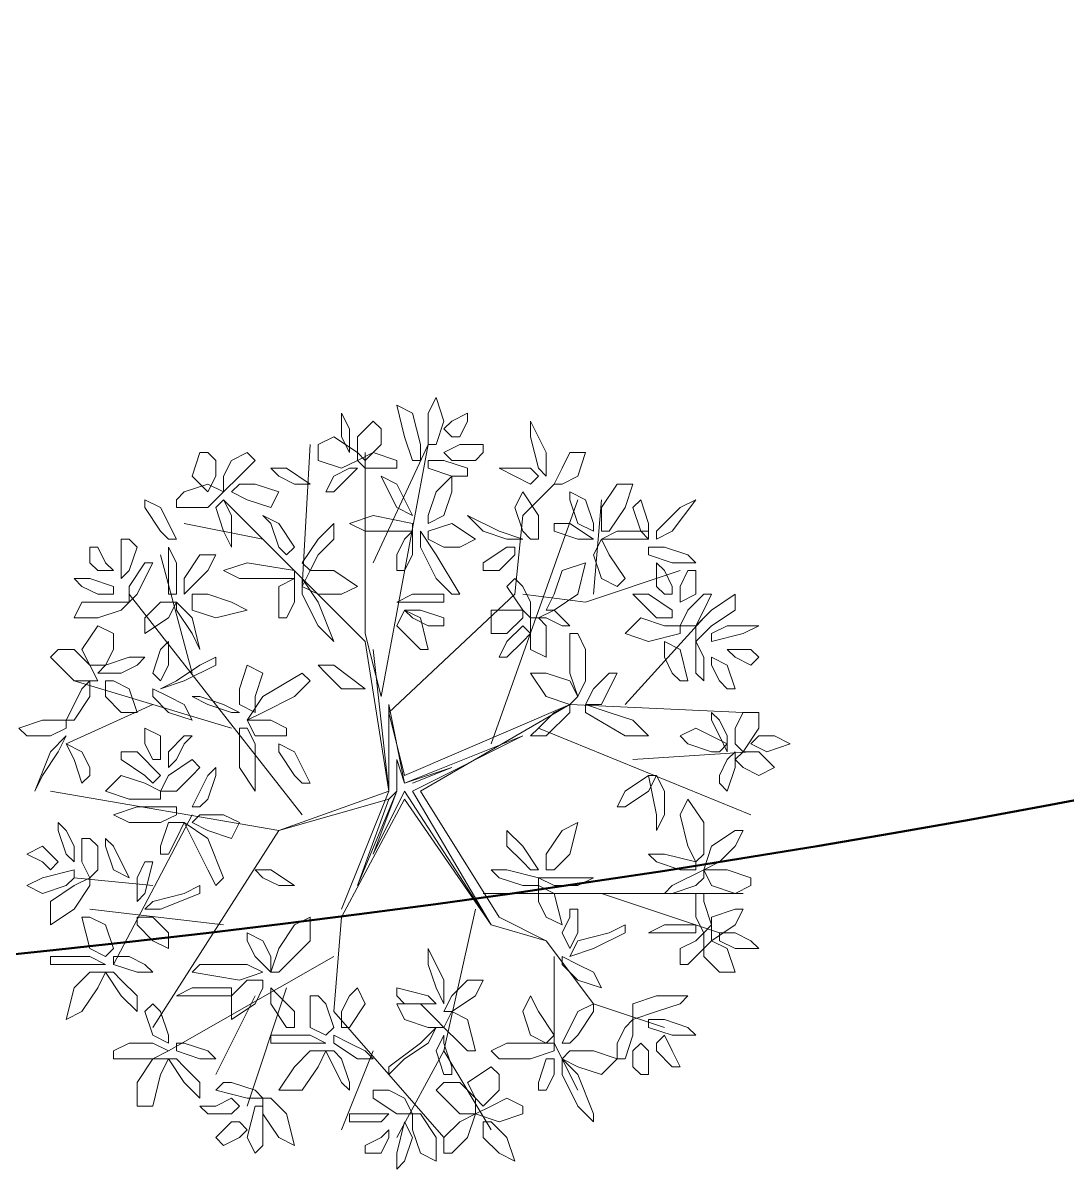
# Model space of a CAD drawing. Header units: millimetres. Extents: x 2364 to 2508, y 1551 to 1771.
# Drawn here: x 2444.706 to 2448.453, y 1619.063 to 1623.174 of the extents above; entities that cross this region are included whole.
import ezdxf

# ---------------------------------------------------------------- set-up
doc = ezdxf.new("R2010")
doc.units = ezdxf.units.MM
doc.layers.add('PDF_0', color=7, linetype='Continuous')

msp = doc.modelspace()

# ---------------------------------------------------------------- linework, layer by layer
at = {"layer": 'PDF_0', "lineweight": 9}
for points in [[(2446.1608, 1621.7177), (2446.1608, 1621.7742), (2446.189, 1621.8307), (2446.2173, 1621.7459), (2446.189, 1621.6612), (2446.1608, 1621.6612)], [(2446.1325, 1621.6047), (2446.1043, 1621.6047), (2446.0761, 1621.6895), (2446.0478, 1621.8024), (2446.1043, 1621.7742), (2446.1325, 1621.6612)], [(2445.8784, 1621.633), (2445.8784, 1621.6612), (2445.8784, 1621.7177), (2445.8501, 1621.7742), (2445.8501, 1621.7459), (2445.8501, 1621.6895)], [(2445.9349, 1621.6047), (2445.9066, 1621.633), (2445.9066, 1621.6895), (2445.9631, 1621.7459), (2445.9913, 1621.7177), (2445.9913, 1621.6612)], [(2446.2455, 1621.6895), (2446.2173, 1621.7177), (2446.2455, 1621.7459), (2446.302, 1621.7742), (2446.302, 1621.7459), (2446.2737, 1621.6895)], [(2446.5279, 1621.6895), (2446.5279, 1621.7459), (2446.5844, 1621.633), (2446.5844, 1621.5483), (2446.5561, 1621.5765)], [(2445.8501, 1621.5765), (2445.7654, 1621.6047), (2445.7654, 1621.6612), (2445.8219, 1621.6895), (2445.9066, 1621.633), (2445.9066, 1621.6047)], [(2446.3302, 1621.6047), (2446.2455, 1621.6047), (2446.2173, 1621.633), (2446.2737, 1621.6612), (2446.3584, 1621.6612), (2446.3584, 1621.633)], [(2445.3983, 1621.6047), (2445.3983, 1621.5483), (2445.3701, 1621.4918), (2445.3136, 1621.5483), (2445.3418, 1621.633), (2445.3701, 1621.633)], [(2445.5113, 1621.633), (2445.5395, 1621.6047), (2445.483, 1621.5483), (2445.4265, 1621.4918), (2445.4265, 1621.5483), (2445.4548, 1621.6047)], [(2446.0196, 1621.5765), (2445.9349, 1621.5765), (2445.9066, 1621.6047), (2445.9631, 1621.633), (2446.0478, 1621.6047), (2446.0478, 1621.5765)], [(2446.6126, 1621.52), (2446.6408, 1621.52), (2446.6973, 1621.5483), (2446.7256, 1621.633), (2446.6691, 1621.633), (2446.6408, 1621.5765)], [(2445.6807, 1621.52), (2445.7372, 1621.52), (2445.6525, 1621.5765), (2445.596, 1621.5765), (2445.6242, 1621.5483)], [(2445.8219, 1621.5483), (2445.8784, 1621.5765), (2445.9066, 1621.5765), (2445.8784, 1621.5483), (2445.8219, 1621.4918), (2445.7937, 1621.4918)], [(2446.2455, 1621.5483), (2446.1608, 1621.5765), (2446.1608, 1621.6047), (2446.2173, 1621.6047), (2446.302, 1621.5765), (2446.302, 1621.5483)], [(2446.4714, 1621.5483), (2446.5279, 1621.52), (2446.5561, 1621.5483), (2446.5279, 1621.5765), (2446.4432, 1621.5765), (2446.4149, 1621.5765)], [(2446.0478, 1621.4353), (2446.1043, 1621.4071), (2446.0478, 1621.52), (2445.9913, 1621.5483), (2446.0196, 1621.4918)], [(2446.2173, 1621.4071), (2446.2455, 1621.4918), (2446.2455, 1621.5483), (2446.189, 1621.4918), (2446.1608, 1621.4071), (2446.1608, 1621.3788)], [(2445.2853, 1621.4918), (2445.3701, 1621.52), (2445.4265, 1621.4918), (2445.3701, 1621.4353), (2445.2571, 1621.4353), (2445.2571, 1621.4635)], [(2445.4548, 1621.4918), (2445.483, 1621.52), (2445.5395, 1621.52), (2445.6242, 1621.4918), (2445.596, 1621.4353), (2445.5113, 1621.4635)], [(2446.782, 1621.3506), (2446.8103, 1621.3506), (2446.8668, 1621.4353), (2446.895, 1621.52), (2446.8385, 1621.52), (2446.782, 1621.4353)], [(2445.2006, 1621.3506), (2445.1441, 1621.4353), (2445.1441, 1621.4635), (2445.2006, 1621.4353), (2445.2571, 1621.3223), (2445.2289, 1621.3223)], [(2445.4265, 1621.3506), (2445.4548, 1621.2941), (2445.4548, 1621.4071), (2445.4265, 1621.4635), (2445.3983, 1621.4353)], [(2446.5279, 1621.3223), (2446.5561, 1621.3223), (2446.5561, 1621.4071), (2446.4996, 1621.4918), (2446.4714, 1621.4353), (2446.4996, 1621.3506)], [(2446.6973, 1621.3788), (2446.6691, 1621.4635), (2446.6691, 1621.4918), (2446.7256, 1621.4635), (2446.7538, 1621.3788), (2446.7538, 1621.3506)], [(2446.895, 1621.4353), (2446.9232, 1621.4635), (2446.9515, 1621.3788), (2446.9515, 1621.3223), (2446.9232, 1621.3506)], [(2447.0644, 1621.4353), (2447.1209, 1621.4635), (2447.0362, 1621.3506), (2446.9797, 1621.3223), (2446.9797, 1621.3506)], [(2445.6242, 1621.2941), (2445.596, 1621.3788), (2445.5677, 1621.4071), (2445.6242, 1621.3788), (2445.6807, 1621.2941), (2445.6525, 1621.2659)], [(2445.7654, 1621.2659), (2445.8219, 1621.3223), (2445.8219, 1621.3788), (2445.7654, 1621.3223), (2445.7089, 1621.2376), (2445.7372, 1621.2094)], [(2446.0478, 1621.3506), (2445.9349, 1621.3506), (2445.8784, 1621.3788), (2445.9631, 1621.4071), (2446.1043, 1621.3788), (2446.1043, 1621.3506)], [(2446.1608, 1621.3223), (2446.1608, 1621.3506), (2446.2455, 1621.3788), (2446.3302, 1621.3223), (2446.2737, 1621.2941), (2446.2173, 1621.2941)], [(2446.3584, 1621.3506), (2446.302, 1621.4071), (2446.4149, 1621.3506), (2446.4996, 1621.3223), (2446.4432, 1621.3223)], [(2446.6973, 1621.3223), (2446.7538, 1621.3223), (2446.6691, 1621.3788), (2446.6126, 1621.3788), (2446.6126, 1621.3506)], [(2446.0478, 1621.2094), (2446.0761, 1621.2094), (2446.1043, 1621.2659), (2446.1043, 1621.3506), (2446.0761, 1621.3223), (2446.0478, 1621.2659)], [(2446.189, 1621.1811), (2446.1325, 1621.2941), (2446.1325, 1621.3506), (2446.189, 1621.2659), (2446.2737, 1621.1247), (2446.2455, 1621.1247)], [(2446.9232, 1621.3223), (2446.8103, 1621.3223), (2446.782, 1621.3223), (2446.8385, 1621.3506), (2446.9515, 1621.3506), (2446.9515, 1621.3223)], [(2445.0312, 1621.2094), (2444.9747, 1621.2094), (2444.9465, 1621.2376), (2444.9465, 1621.2941), (2444.9747, 1621.2941), (2445.0029, 1621.2376)], [(2445.1159, 1621.2941), (2445.0877, 1621.2094), (2445.0594, 1621.1811), (2445.0594, 1621.2376), (2445.0594, 1621.3223), (2445.0877, 1621.3223)], [(2445.2289, 1621.1811), (2445.2289, 1621.2376), (2445.2289, 1621.2941), (2445.2571, 1621.2376), (2445.2571, 1621.1247), (2445.2289, 1621.1247)], [(2446.4149, 1621.2094), (2446.4714, 1621.2659), (2446.4714, 1621.2941), (2446.4432, 1621.2941), (2446.3584, 1621.2376), (2446.3584, 1621.2094)], [(2446.782, 1621.1811), (2446.7538, 1621.2659), (2446.782, 1621.3223), (2446.8103, 1621.2659), (2446.8668, 1621.1811), (2446.8385, 1621.1529)], [(2446.9515, 1621.2941), (2446.9515, 1621.2659), (2447.0362, 1621.2376), (2447.1209, 1621.2376), (2447.0927, 1621.2659), (2447.008, 1621.2941)], [(2445.2853, 1621.1811), (2445.3418, 1621.2659), (2445.3983, 1621.2659), (2445.3701, 1621.2094), (2445.2853, 1621.1247), (2445.2853, 1621.1529)], [(2445.1441, 1621.1811), (2445.1159, 1621.1247), (2445.0877, 1621.0964), (2445.0877, 1621.1529), (2445.1441, 1621.2376), (2445.1724, 1621.2376)], [(2445.596, 1621.1811), (2445.483, 1621.1811), (2445.4265, 1621.2094), (2445.5113, 1621.2376), (2445.6807, 1621.2094), (2445.6807, 1621.1811)], [(2445.7089, 1621.1529), (2445.7372, 1621.2094), (2445.8219, 1621.2094), (2445.9066, 1621.1529), (2445.8501, 1621.1247), (2445.7654, 1621.1247)], [(2446.5844, 1621.0682), (2446.6126, 1621.0682), (2446.6973, 1621.1247), (2446.7256, 1621.2376), (2446.6408, 1621.2094), (2446.6126, 1621.1247)], [(2447.0362, 1621.1247), (2447.008, 1621.1247), (2446.9797, 1621.1529), (2446.9797, 1621.2376), (2447.008, 1621.2094), (2447.0362, 1621.1529)], [(2447.1209, 1621.1811), (2447.1209, 1621.1247), (2447.0644, 1621.0964), (2447.0644, 1621.1529), (2447.0927, 1621.2094), (2447.1209, 1621.2094)], [(2444.9747, 1621.1247), (2444.9182, 1621.1529), (2444.89, 1621.1811), (2444.9465, 1621.1811), (2445.0312, 1621.1529), (2445.0312, 1621.1247)], [(2445.6242, 1621.0399), (2445.6525, 1621.0399), (2445.6807, 1621.0964), (2445.6807, 1621.1811), (2445.6242, 1621.1529), (2445.6242, 1621.0964)], [(2445.7654, 1621.0117), (2445.8219, 1620.9552), (2445.7654, 1621.0964), (2445.7089, 1621.1811), (2445.7089, 1621.1247)], [(2446.4996, 1621.1529), (2446.5279, 1621.0964), (2446.5279, 1621.0399), (2446.4996, 1621.0682), (2446.4432, 1621.1529), (2446.4714, 1621.1811)], [(2445.3136, 1621.1247), (2445.3136, 1621.0682), (2445.3983, 1621.0399), (2445.5113, 1621.0682), (2445.4548, 1621.0964), (2445.3701, 1621.1247)], [(2446.1608, 1621.0964), (2446.0761, 1621.0964), (2446.0478, 1621.0964), (2446.1043, 1621.1247), (2446.2173, 1621.1247), (2446.2173, 1621.0964)], [(2446.9797, 1621.0399), (2446.9232, 1621.0964), (2446.895, 1621.1247), (2446.9515, 1621.1247), (2447.0362, 1621.0682), (2447.0362, 1621.0399)], [(2447.1492, 1621.0682), (2447.1209, 1621.0117), (2447.0644, 1621.0117), (2447.0927, 1621.0682), (2447.1492, 1621.1247), (2447.1774, 1621.1247)], [(2447.1209, 1620.9552), (2447.1209, 1621.0117), (2447.1774, 1621.0682), (2447.2621, 1621.1247), (2447.2621, 1621.0682), (2447.1774, 1621.0117)], [(2445.0877, 1621.0964), (2445.0594, 1621.0682), (2444.9747, 1621.0399), (2444.89, 1621.0399), (2444.9182, 1621.0964), (2445.0029, 1621.0964)], [(2445.1441, 1621.0399), (2445.1441, 1620.9835), (2445.2289, 1621.0399), (2445.2571, 1621.0964), (2445.2006, 1621.0964)], [(2445.3136, 1620.9835), (2445.3418, 1620.927), (2445.3136, 1621.0399), (2445.2571, 1621.0964), (2445.2571, 1621.0682)], [(2446.1043, 1620.9552), (2446.0478, 1621.0117), (2446.0761, 1621.0682), (2446.1325, 1621.0399), (2446.1608, 1620.927), (2446.1325, 1620.927)], [(2446.1608, 1621.0117), (2446.1043, 1621.0399), (2446.0761, 1621.0682), (2446.1325, 1621.0682), (2446.2173, 1621.0399), (2446.2173, 1621.0117)], [(2446.4996, 1621.0682), (2446.4996, 1621.0399), (2446.4432, 1620.9835), (2446.3867, 1620.9835), (2446.3867, 1621.0682), (2446.4432, 1621.0682)], [(2446.6408, 1621.0117), (2446.6691, 1621.0117), (2446.6126, 1621.0682), (2446.5561, 1621.0399), (2446.5844, 1621.0399)], [(2445.0312, 1620.927), (2445.0029, 1620.8705), (2444.9465, 1620.8705), (2444.9182, 1620.927), (2444.9747, 1621.0117), (2445.0312, 1620.9835)], [(2446.5279, 1620.9835), (2446.4996, 1621.0117), (2446.4432, 1620.9552), (2446.4149, 1620.8987), (2446.4432, 1620.8987), (2446.4996, 1620.9552)], [(2446.5844, 1621.0117), (2446.5844, 1620.927), (2446.5844, 1620.8987), (2446.5279, 1620.927), (2446.5279, 1621.0399), (2446.5561, 1621.0399)], [(2447.0644, 1621.0117), (2447.0644, 1620.9835), (2446.9515, 1620.9552), (2446.8668, 1620.9835), (2446.9232, 1621.0399), (2447.008, 1621.0117)], [(2447.2339, 1621.0117), (2447.2904, 1621.0117), (2447.3468, 1621.0117), (2447.2904, 1620.9835), (2447.1774, 1620.9552), (2447.1774, 1620.9835)], [(2446.7256, 1620.927), (2446.7256, 1620.814), (2446.6973, 1620.7576), (2446.6691, 1620.8423), (2446.6691, 1620.9835), (2446.6973, 1620.9835)], [(2444.89, 1620.927), (2444.9465, 1620.8705), (2444.9747, 1620.814), (2444.89, 1620.814), (2444.8053, 1620.8987), (2444.8335, 1620.927)], [(2445.2006, 1620.927), (2445.2289, 1620.9552), (2445.2289, 1620.8705), (2445.2006, 1620.814), (2445.1724, 1620.8423)], [(2447.0362, 1620.8423), (2447.008, 1620.8987), (2447.008, 1620.9552), (2447.0644, 1620.927), (2447.0927, 1620.814), (2447.0644, 1620.814)], [(2447.1209, 1620.8423), (2447.1492, 1620.814), (2447.1492, 1620.8987), (2447.1209, 1620.9552), (2447.1209, 1620.927)], [(2447.2339, 1620.927), (2447.2621, 1620.927), (2447.3186, 1620.927), (2447.3468, 1620.8987), (2447.3186, 1620.8705), (2447.2621, 1620.8987)], [(2445.1441, 1620.8987), (2445.1159, 1620.8705), (2445.0594, 1620.8423), (2444.9747, 1620.8423), (2445.0029, 1620.8705), (2445.0877, 1620.8987)], [(2445.3418, 1620.8705), (2445.2571, 1620.814), (2445.2006, 1620.7858), (2445.2853, 1620.814), (2445.3983, 1620.8705), (2445.3983, 1620.8987)], [(2447.2056, 1620.814), (2447.1774, 1620.8705), (2447.1774, 1620.8987), (2447.2339, 1620.8705), (2447.2621, 1620.7858), (2447.2339, 1620.7858)], [(2445.5395, 1620.7011), (2445.483, 1620.7293), (2445.483, 1620.7858), (2445.5113, 1620.8705), (2445.5677, 1620.8423), (2445.5395, 1620.7576)], [(2445.6807, 1620.7576), (2445.5677, 1620.7011), (2445.5113, 1620.6728), (2445.5677, 1620.7576), (2445.7089, 1620.8423), (2445.7372, 1620.814)], [(2445.8501, 1620.7858), (2445.7937, 1620.8423), (2445.7654, 1620.8705), (2445.8219, 1620.8705), (2445.9349, 1620.7858), (2445.9066, 1620.7858)], [(2446.6973, 1620.7576), (2446.6691, 1620.7293), (2446.5844, 1620.7576), (2446.5279, 1620.8423), (2446.5844, 1620.8423), (2446.6691, 1620.814)], [(2446.8385, 1620.8423), (2446.8103, 1620.8423), (2446.7538, 1620.7858), (2446.7256, 1620.7293), (2446.782, 1620.7293), (2446.8103, 1620.7858)], [(2444.89, 1620.7293), (2444.9182, 1620.7858), (2444.9465, 1620.814), (2444.9465, 1620.7576), (2444.89, 1620.6728), (2444.8617, 1620.6728)], [(2445.0029, 1620.814), (2445.0312, 1620.814), (2445.0877, 1620.7858), (2445.1159, 1620.7011), (2445.0594, 1620.7011), (2445.0029, 1620.7576)], [(2445.1724, 1620.7858), (2445.1724, 1620.7576), (2445.2289, 1620.7011), (2445.3136, 1620.6728), (2445.2853, 1620.7293), (2445.2289, 1620.7576)], [(2445.4265, 1620.7293), (2445.3418, 1620.7576), (2445.3136, 1620.7576), (2445.3701, 1620.7293), (2445.4548, 1620.7011), (2445.483, 1620.7011)], [(2446.6126, 1620.7011), (2446.5561, 1620.6446), (2446.5279, 1620.6164), (2446.5844, 1620.6164), (2446.6691, 1620.7011), (2446.6691, 1620.7293)], [(2446.8103, 1620.7011), (2446.895, 1620.6728), (2446.9515, 1620.6164), (2446.8668, 1620.6164), (2446.7256, 1620.7011), (2446.7256, 1620.7293)], [(2444.8617, 1620.6446), (2444.8617, 1620.6728), (2444.777, 1620.6728), (2444.6923, 1620.6446), (2444.7205, 1620.6164), (2444.8053, 1620.6164)], [(2445.6525, 1620.6164), (2445.6525, 1620.6446), (2445.596, 1620.6728), (2445.5113, 1620.6728), (2445.5395, 1620.6164), (2445.596, 1620.6164)], [(2447.2056, 1620.6728), (2447.2339, 1620.6164), (2447.2339, 1620.5599), (2447.2056, 1620.6164), (2447.1774, 1620.6728), (2447.1774, 1620.7011)], [(2447.2621, 1620.6446), (2447.2904, 1620.7011), (2447.3468, 1620.7011), (2447.3468, 1620.6446), (2447.2904, 1620.5599), (2447.2621, 1620.5881)], [(2445.2006, 1620.5316), (2445.1724, 1620.5316), (2445.1441, 1620.5881), (2445.1441, 1620.6446), (2445.2006, 1620.6164), (2445.2006, 1620.5599)], [(2445.5395, 1620.5881), (2445.5395, 1620.4752), (2445.5395, 1620.4187), (2445.483, 1620.5034), (2445.483, 1620.6446), (2445.5113, 1620.6446)], [(2447.1774, 1620.5599), (2447.0927, 1620.5881), (2447.0644, 1620.6164), (2447.1209, 1620.6446), (2447.2339, 1620.5881), (2447.2056, 1620.5599)], [(2444.777, 1620.4752), (2444.7488, 1620.4187), (2444.8053, 1620.5599), (2444.8617, 1620.6164), (2444.8335, 1620.5599)], [(2445.2853, 1620.5881), (2445.2571, 1620.5316), (2445.2289, 1620.5034), (2445.2289, 1620.5599), (2445.2853, 1620.6164), (2445.3136, 1620.6164)], [(2447.3186, 1620.5881), (2447.3751, 1620.5599), (2447.4598, 1620.5881), (2447.4033, 1620.6164), (2447.3468, 1620.6164)], [(2444.9465, 1620.5034), (2444.9182, 1620.5599), (2444.8617, 1620.5881), (2444.89, 1620.5316), (2444.9182, 1620.4469), (2444.9465, 1620.4752)], [(2445.1441, 1620.4752), (2445.0594, 1620.5316), (2445.0594, 1620.5599), (2445.1159, 1620.5599), (2445.2006, 1620.4752), (2445.1724, 1620.4469)], [(2445.6807, 1620.4752), (2445.6242, 1620.5599), (2445.6242, 1620.5881), (2445.6807, 1620.5599), (2445.7372, 1620.4469), (2445.7089, 1620.4469)], [(2447.2056, 1620.4752), (2447.2339, 1620.5316), (2447.2621, 1620.5599), (2447.2621, 1620.5034), (2447.2339, 1620.4187), (2447.2056, 1620.4469)], [(2447.2621, 1620.5316), (2447.2904, 1620.5599), (2447.3468, 1620.5599), (2447.4033, 1620.5034), (2447.3468, 1620.4752), (2447.2904, 1620.5034)], [(2445.3136, 1620.4752), (2445.2571, 1620.4187), (2445.2006, 1620.4187), (2445.2289, 1620.4752), (2445.3136, 1620.5316), (2445.3418, 1620.5034)], [(2445.2006, 1620.4187), (2445.2006, 1620.3904), (2445.0877, 1620.3904), (2445.0029, 1620.4187), (2445.0594, 1620.4752), (2445.1441, 1620.4469)], [(2445.3701, 1620.3904), (2445.3983, 1620.4752), (2445.3983, 1620.5034), (2445.3701, 1620.4752), (2445.3136, 1620.3622), (2445.3418, 1620.3622)], [(2446.9515, 1620.4187), (2446.8668, 1620.3622), (2446.8385, 1620.3622), (2446.8668, 1620.4187), (2446.9515, 1620.4752), (2446.9797, 1620.4752)], [(2447.008, 1620.4187), (2447.008, 1620.334), (2446.9797, 1620.2775), (2446.9797, 1620.334), (2446.9515, 1620.4752), (2446.9797, 1620.4752)], [(2447.1209, 1620.1645), (2447.1492, 1620.1928), (2447.1492, 1620.3057), (2447.0927, 1620.3904), (2447.0644, 1620.334), (2447.0927, 1620.221)], [(2445.2006, 1620.3057), (2445.0877, 1620.3057), (2445.0312, 1620.334), (2445.1159, 1620.3622), (2445.2571, 1620.3622), (2445.2571, 1620.334)], [(2444.8617, 1620.2775), (2444.89, 1620.221), (2444.89, 1620.1645), (2444.8617, 1620.1928), (2444.8335, 1620.2775), (2444.8335, 1620.3057)], [(2445.2006, 1620.1928), (2445.2289, 1620.1928), (2445.2571, 1620.2492), (2445.2853, 1620.3057), (2445.2289, 1620.3057), (2445.2006, 1620.221)], [(2445.3701, 1620.1363), (2445.3136, 1620.2492), (2445.2853, 1620.3057), (2445.3701, 1620.2492), (2445.4265, 1620.108), (2445.3983, 1620.0798)], [(2445.3136, 1620.3057), (2445.3418, 1620.334), (2445.4265, 1620.334), (2445.483, 1620.3057), (2445.4548, 1620.2492), (2445.3701, 1620.2775)], [(2446.5844, 1620.1363), (2446.6126, 1620.1363), (2446.6691, 1620.1928), (2446.6973, 1620.3057), (2446.6408, 1620.2775), (2446.5844, 1620.1928)], [(2446.4996, 1620.1645), (2446.4432, 1620.221), (2446.4432, 1620.2775), (2446.4996, 1620.221), (2446.5561, 1620.1363), (2446.5279, 1620.1363)], [(2447.2621, 1620.221), (2447.2056, 1620.1645), (2447.1492, 1620.1363), (2447.1774, 1620.221), (2447.2621, 1620.2775), (2447.2904, 1620.2775)], [(2444.8335, 1620.1645), (2444.8053, 1620.1363), (2444.777, 1620.1645), (2444.7205, 1620.1928), (2444.777, 1620.221), (2444.8053, 1620.1928)], [(2444.9747, 1620.221), (2444.9747, 1620.1363), (2444.9465, 1620.108), (2444.9182, 1620.1645), (2444.9182, 1620.2492), (2444.9465, 1620.2492)], [(2445.0312, 1620.1363), (2445.0877, 1620.108), (2445.0312, 1620.221), (2445.0029, 1620.2492), (2445.0029, 1620.221)], [(2447.0644, 1620.1363), (2446.9797, 1620.1645), (2446.9515, 1620.1928), (2447.008, 1620.1928), (2447.1209, 1620.1645), (2447.1209, 1620.1363)], [(2445.1159, 1620.108), (2445.1159, 1620.0516), (2445.1159, 1620.0233), (2445.1441, 1620.0516), (2445.1724, 1620.1645), (2445.1441, 1620.1645)], [(2444.8617, 1620.0798), (2444.777, 1620.0516), (2444.7205, 1620.0798), (2444.777, 1620.108), (2444.89, 1620.1363), (2444.89, 1620.108)], [(2444.9465, 1620.108), (2444.9465, 1620.0798), (2444.89, 1619.9951), (2444.8053, 1619.9386), (2444.8053, 1620.0233), (2444.89, 1620.0798)], [(2445.6242, 1620.0798), (2445.6807, 1620.0798), (2445.596, 1620.1363), (2445.5395, 1620.1363), (2445.5677, 1620.108)], [(2446.4996, 1620.0798), (2446.4149, 1620.108), (2446.3867, 1620.1363), (2446.4432, 1620.1363), (2446.5561, 1620.108), (2446.5561, 1620.0798)], [(2446.6973, 1620.0798), (2446.7538, 1620.108), (2446.6408, 1620.108), (2446.5561, 1620.108), (2446.6126, 1620.0798)], [(2447.1209, 1620.0798), (2447.0362, 1620.0516), (2447.008, 1620.0516), (2447.0362, 1620.0798), (2447.1492, 1620.1363), (2447.1492, 1620.108)], [(2447.2621, 1620.0516), (2447.1774, 1620.0798), (2447.1492, 1620.1363), (2447.2339, 1620.1363), (2447.3186, 1620.108), (2447.3186, 1620.0798)], [(2445.2853, 1620.0516), (2445.1724, 1620.0233), (2445.1441, 1619.9951), (2445.2006, 1619.9951), (2445.3418, 1620.0516), (2445.3418, 1620.0798)], [(2446.5844, 1619.9668), (2446.6408, 1619.9386), (2446.6126, 1620.0516), (2446.5561, 1620.0798), (2446.5561, 1620.0233)], [(2447.1492, 1620.0233), (2447.1774, 1619.9386), (2447.1492, 1619.9104), (2447.1209, 1619.9668), (2447.1209, 1620.0516), (2447.1492, 1620.0516)], [(2446.6691, 1619.9668), (2446.6408, 1619.9104), (2446.6691, 1619.8539), (2446.6973, 1619.9104), (2446.6973, 1619.9951), (2446.6691, 1619.9951)], [(2447.1774, 1619.9668), (2447.2621, 1619.9951), (2447.2904, 1619.9951), (2447.2621, 1619.9386), (2447.1774, 1619.8821), (2447.1774, 1619.9104)], [(2445.0029, 1619.9386), (2445.0312, 1619.8539), (2445.0029, 1619.8256), (2444.9465, 1619.8539), (2444.9182, 1619.9668), (2444.9465, 1619.9668)], [(2445.1159, 1619.9668), (2445.1159, 1619.9386), (2445.1724, 1619.8821), (2445.2289, 1619.8539), (2445.2289, 1619.9104), (2445.1724, 1619.9668)], [(2445.6242, 1619.8539), (2445.6807, 1619.9386), (2445.7372, 1619.9668), (2445.7372, 1619.8821), (2445.6242, 1619.7692), (2445.596, 1619.7692)], [(2446.8103, 1619.9104), (2446.6973, 1619.8821), (2446.6691, 1619.8256), (2446.7538, 1619.8539), (2446.8668, 1619.9104), (2446.8668, 1619.9386)], [(2447.0644, 1619.9104), (2446.9797, 1619.9104), (2446.9515, 1619.9104), (2447.008, 1619.9386), (2447.1209, 1619.9386), (2447.1209, 1619.9104)], [(2445.5113, 1619.9104), (2445.5113, 1619.8821), (2445.5395, 1619.8256), (2445.596, 1619.7692), (2445.596, 1619.8256), (2445.5677, 1619.8821)], [(2447.0644, 1619.8539), (2447.1209, 1619.8821), (2447.1492, 1619.9104), (2447.1492, 1619.8539), (2447.0927, 1619.7974), (2447.0644, 1619.7974)], [(2447.2056, 1619.9104), (2447.2056, 1619.8821), (2447.2621, 1619.8539), (2447.3468, 1619.8539), (2447.3186, 1619.8821), (2447.2621, 1619.9104)], [(2446.1608, 1619.7974), (2446.1608, 1619.8539), (2446.2173, 1619.7409), (2446.2173, 1619.6562), (2446.189, 1619.7127)], [(2447.1492, 1619.8539), (2447.1774, 1619.8821), (2447.2339, 1619.8539), (2447.2621, 1619.7692), (2447.2056, 1619.7692), (2447.1492, 1619.8256)], [(2444.8617, 1619.8256), (2444.9465, 1619.8256), (2445.0029, 1619.7974), (2444.9465, 1619.7974), (2444.8053, 1619.7974), (2444.8053, 1619.8256)], [(2445.0877, 1619.8256), (2445.1441, 1619.7974), (2445.1724, 1619.7692), (2445.1159, 1619.7692), (2445.0312, 1619.7974), (2445.0312, 1619.8256)], [(2446.6408, 1619.8256), (2446.6408, 1619.7974), (2446.6973, 1619.7409), (2446.782, 1619.7127), (2446.7538, 1619.7692), (2446.6973, 1619.7974)], [(2445.0029, 1619.7692), (2444.9465, 1619.7692), (2444.89, 1619.7127), (2444.8617, 1619.5997), (2444.9182, 1619.628), (2444.9747, 1619.7127)], [(2445.0594, 1619.7409), (2445.1159, 1619.6844), (2445.1159, 1619.628), (2445.0594, 1619.6844), (2445.0029, 1619.7692), (2445.0312, 1619.7692)], [(2445.3983, 1619.7974), (2445.5113, 1619.7974), (2445.5677, 1619.7692), (2445.483, 1619.7409), (2445.3136, 1619.7692), (2445.3418, 1619.7974)], [(2445.5677, 1619.7409), (2445.5677, 1619.7127), (2445.5395, 1619.6562), (2445.4548, 1619.5997), (2445.4548, 1619.6844), (2445.5113, 1619.7409)], [(2446.2173, 1619.628), (2446.2455, 1619.628), (2446.3302, 1619.6844), (2446.3584, 1619.7409), (2446.302, 1619.7409), (2446.2455, 1619.6844)], [(2445.3983, 1619.6844), (2445.3136, 1619.6844), (2445.2571, 1619.6844), (2445.3136, 1619.7127), (2445.4548, 1619.7127), (2445.4548, 1619.6844)], [(2445.596, 1619.6562), (2445.596, 1619.7127), (2445.6807, 1619.628), (2445.6807, 1619.5715), (2445.6525, 1619.5715)], [(2445.8501, 1619.628), (2445.8784, 1619.6844), (2445.9066, 1619.7127), (2445.9349, 1619.6562), (2445.8784, 1619.5715), (2445.8501, 1619.5715)], [(2446.0761, 1619.6562), (2446.1608, 1619.6562), (2446.189, 1619.6562), (2446.1608, 1619.6844), (2446.0478, 1619.7127), (2446.0478, 1619.6844)], [(2445.2006, 1619.628), (2445.2289, 1619.5432), (2445.2289, 1619.515), (2445.1724, 1619.5432), (2445.1441, 1619.628), (2445.1724, 1619.6562)], [(2445.7937, 1619.6562), (2445.8219, 1619.5715), (2445.7937, 1619.5432), (2445.7372, 1619.5715), (2445.7372, 1619.6844), (2445.7654, 1619.6844)], [(2446.2173, 1619.5715), (2446.189, 1619.5997), (2446.1325, 1619.6562), (2446.0478, 1619.6562), (2446.0761, 1619.5997), (2446.1608, 1619.5715)], [(2446.5279, 1619.5432), (2446.4996, 1619.628), (2446.5279, 1619.6844), (2446.5561, 1619.628), (2446.6126, 1619.5432), (2446.5844, 1619.515)], [(2446.6973, 1619.5432), (2446.7538, 1619.628), (2446.7538, 1619.6562), (2446.6973, 1619.628), (2446.6408, 1619.515), (2446.6691, 1619.515)], [(2446.895, 1619.5997), (2446.895, 1619.6562), (2446.9797, 1619.6844), (2447.0927, 1619.6844), (2447.0644, 1619.6562), (2446.9797, 1619.628)], [(2446.2737, 1619.515), (2446.2173, 1619.5715), (2446.2455, 1619.628), (2446.302, 1619.5997), (2446.3302, 1619.4868), (2446.302, 1619.4868)], [(2446.0761, 1619.4585), (2446.1608, 1619.515), (2446.189, 1619.5715), (2446.1325, 1619.515), (2446.0196, 1619.4303), (2446.0196, 1619.402)], [(2446.8385, 1619.515), (2446.8668, 1619.5715), (2446.895, 1619.5997), (2446.895, 1619.5432), (2446.8668, 1619.4585), (2446.8385, 1619.4585)], [(2447.008, 1619.5997), (2447.0927, 1619.5715), (2447.1209, 1619.5432), (2447.0362, 1619.5432), (2446.9515, 1619.5715), (2446.9515, 1619.5997)], [(2445.6525, 1619.5432), (2445.7372, 1619.5432), (2445.7937, 1619.515), (2445.7089, 1619.515), (2445.596, 1619.515), (2445.596, 1619.5432)], [(2445.8784, 1619.515), (2445.9349, 1619.4868), (2445.9631, 1619.4585), (2445.9066, 1619.4585), (2445.8219, 1619.515), (2445.8219, 1619.5432)], [(2446.2455, 1619.4303), (2446.2173, 1619.515), (2446.2173, 1619.5432), (2446.189, 1619.4868), (2446.2173, 1619.402), (2446.2455, 1619.402)], [(2446.9797, 1619.515), (2447.008, 1619.5432), (2447.0362, 1619.4868), (2447.0644, 1619.4303), (2447.0362, 1619.4303), (2446.9797, 1619.4868)], [(2445.0877, 1619.515), (2445.1724, 1619.515), (2445.2289, 1619.4868), (2445.1724, 1619.4585), (2445.0312, 1619.4585), (2445.0312, 1619.4868)], [(2445.2853, 1619.515), (2445.3701, 1619.4868), (2445.3983, 1619.4585), (2445.3418, 1619.4585), (2445.2571, 1619.4868), (2445.2571, 1619.515)], [(2445.7937, 1619.4868), (2445.7372, 1619.4868), (2445.6807, 1619.4303), (2445.6242, 1619.3456), (2445.7089, 1619.3456), (2445.7654, 1619.4303)], [(2445.8501, 1619.4585), (2445.8784, 1619.3738), (2445.8784, 1619.3456), (2445.8501, 1619.3738), (2445.7937, 1619.4868), (2445.8219, 1619.4868)], [(2446.5279, 1619.4585), (2446.4149, 1619.4585), (2446.3867, 1619.4868), (2446.4432, 1619.515), (2446.6126, 1619.515), (2446.6126, 1619.4868)], [(2446.6408, 1619.4585), (2446.6691, 1619.4868), (2446.7538, 1619.4868), (2446.8385, 1619.4585), (2446.782, 1619.402), (2446.6973, 1619.4303)], [(2446.895, 1619.4303), (2446.895, 1619.4868), (2446.9232, 1619.515), (2446.9515, 1619.4868), (2446.9515, 1619.402), (2446.9232, 1619.402)], [(2445.2289, 1619.4585), (2445.1724, 1619.4585), (2445.1159, 1619.3738), (2445.1159, 1619.2891), (2445.1724, 1619.2891), (2445.2006, 1619.402)], [(2445.2853, 1619.4303), (2445.3418, 1619.3738), (2445.3418, 1619.3173), (2445.2853, 1619.3738), (2445.2289, 1619.4585), (2445.2571, 1619.4585)], [(2446.5561, 1619.3456), (2446.5844, 1619.3456), (2446.6126, 1619.402), (2446.6126, 1619.4585), (2446.5844, 1619.4585), (2446.5561, 1619.3738)], [(2446.6973, 1619.2891), (2446.6408, 1619.402), (2446.6408, 1619.4585), (2446.6973, 1619.402), (2446.7538, 1619.2608), (2446.7538, 1619.2326)], [(2446.4149, 1619.3456), (2446.3584, 1619.2891), (2446.3302, 1619.3173), (2446.302, 1619.3738), (2446.3867, 1619.4303), (2446.4149, 1619.402)], [(2445.4548, 1619.3738), (2445.5395, 1619.3456), (2445.5677, 1619.3173), (2445.5113, 1619.3173), (2445.3983, 1619.3456), (2445.4265, 1619.3738)], [(2446.2737, 1619.3738), (2446.3302, 1619.3173), (2446.3302, 1619.2608), (2446.2737, 1619.2608), (2446.189, 1619.3456), (2446.2173, 1619.3738)], [(2445.3983, 1619.2891), (2445.4548, 1619.3173), (2445.483, 1619.2891), (2445.4548, 1619.2608), (2445.3701, 1619.2608), (2445.3418, 1619.2891)], [(2445.5677, 1619.3173), (2445.596, 1619.3173), (2445.6525, 1619.2608), (2445.6807, 1619.1479), (2445.6242, 1619.1761), (2445.5677, 1619.2608)], [(2446.0196, 1619.3456), (2446.0761, 1619.3173), (2446.1043, 1619.2608), (2446.0478, 1619.2608), (2445.9631, 1619.3173), (2445.9631, 1619.3456)], [(2446.4996, 1619.2891), (2446.4996, 1619.2608), (2446.4149, 1619.2326), (2446.3302, 1619.2608), (2446.3867, 1619.2891), (2446.4432, 1619.3173)], [(2445.5677, 1619.2326), (2445.5677, 1619.1479), (2445.5395, 1619.1197), (2445.5113, 1619.1761), (2445.5395, 1619.2891), (2445.5677, 1619.2891)], [(2445.9349, 1619.2608), (2445.9913, 1619.2608), (2446.0196, 1619.2608), (2445.9913, 1619.2326), (2445.8784, 1619.2326), (2445.8784, 1619.2608)], [(2446.1043, 1619.2608), (2446.1325, 1619.2608), (2446.189, 1619.1761), (2446.189, 1619.0914), (2446.1325, 1619.1197), (2446.1043, 1619.2044)], [(2446.2173, 1619.1761), (2446.2737, 1619.2326), (2446.3302, 1619.2608), (2446.302, 1619.1761), (2446.2455, 1619.1197), (2446.2173, 1619.1197)], [(2445.483, 1619.2326), (2445.5113, 1619.2044), (2445.483, 1619.1761), (2445.4265, 1619.1479), (2445.3983, 1619.1761), (2445.4548, 1619.2326)], [(2446.0196, 1619.2044), (2446.0196, 1619.1761), (2445.9913, 1619.1197), (2445.9349, 1619.1197), (2445.9349, 1619.1479), (2445.9913, 1619.1761)], [(2446.1043, 1619.1761), (2446.0761, 1619.2326), (2446.0478, 1619.1197), (2446.0478, 1619.0632), (2446.0761, 1619.0914)], [(2446.3584, 1619.2326), (2446.3867, 1619.2326), (2446.4432, 1619.1761), (2446.4714, 1619.0914), (2446.4149, 1619.1197), (2446.3584, 1619.1761)]]:
    msp.add_lwpolyline(points, close=True, dxfattribs=at)
for points in [[(2445.7089, 1621.1529), (2445.7372, 1621.6612)], [(2445.9631, 1621.2376), (2446.1608, 1621.6612), (2445.9913, 1620.7576), (2445.9349, 1620.9835), (2445.9349, 1621.633)], [(2446.6126, 1621.52), (2446.4996, 1621.4071), (2446.4714, 1621.1247), (2446.0196, 1620.7011), (2446.0761, 1620.4752), (2446.6691, 1620.7293), (2446.1325, 1620.4187), (2446.4149, 1619.9668), (2446.5844, 1619.8821)], [(2445.8501, 1619.9951), (2446.0196, 1620.4187), (2445.9349, 1620.9552), (2445.4265, 1621.4635)], [(2446.3867, 1620.5881), (2446.6973, 1621.4635)], [(2446.7538, 1621.1247), (2446.782, 1621.4635)], [(2445.5677, 1621.3223), (2445.2853, 1621.3788)], [(2445.3136, 1620.8423), (2445.2006, 1621.2659)], [(2446.4996, 1621.1247), (2446.7256, 1621.0964), (2447.0644, 1621.2094)], [(2445.7089, 1620.334), (2445.0877, 1621.1247)], [(2446.8668, 1620.7293), (2447.1492, 1621.0399)], [(2445.9631, 1620.927), (2446.0196, 1620.4187), (2446.0196, 1620.7293), (2446.0761, 1620.4469), (2446.4996, 1620.6164), (2446.1043, 1620.4187), (2446.3867, 1619.9386), (2446.0761, 1620.4187), (2445.9631, 1620.1928), (2446.0478, 1620.4187), (2445.9066, 1620.0798), (2446.0196, 1620.3904), (2446.0478, 1620.4187), (2446.0478, 1620.5316), (2446.0761, 1620.4469), (2446.2455, 1620.5034), (2446.1043, 1620.4469)], [(2445.4548, 1620.6446), (2444.89, 1620.814)], [(2445.1724, 1620.7293), (2444.8617, 1620.5881)], [(2446.6691, 1620.7293), (2447.2904, 1620.7011)], [(2446.5561, 1620.6446), (2447.3186, 1620.334)], [(2446.895, 1620.5316), (2447.3186, 1620.5599)], [(2444.8053, 1620.4187), (2445.6242, 1620.2775), (2445.1724, 1619.5715)], [(2446.0196, 1620.3904), (2445.6242, 1620.2775), (2446.0196, 1620.4187)], [(2447.008, 1619.5715), (2446.7538, 1619.6562), (2446.5844, 1619.8821), (2446.3867, 1619.9386), (2446.0761, 1620.3904), (2445.8501, 1619.9668), (2445.8219, 1619.628), (2446.2173, 1619.1761)], [(2445.3136, 1620.334), (2445.0312, 1619.7974)], [(2445.1724, 1620.0798), (2444.89, 1620.108)], [(2446.3584, 1620.0516), (2447.2904, 1620.0516)], [(2446.782, 1620.0516), (2447.2056, 1619.9104)], [(2445.4265, 1619.9386), (2444.9465, 1619.9951)], [(2446.3302, 1619.9951), (2446.2173, 1619.4868)], [(2445.8219, 1619.8256), (2445.2289, 1619.4868)], [(2446.6126, 1619.8256), (2446.6126, 1619.515), (2446.6973, 1619.3456)], [(2445.6525, 1619.7127), (2445.5113, 1619.2891)], [(2445.5395, 1619.6844), (2445.3983, 1619.402)], [(2445.9631, 1619.4868), (2445.8501, 1619.2044)], [(2446.3867, 1619.2044), (2446.2173, 1619.4868), (2446.0478, 1619.1761)]]:
    msp.add_lwpolyline(points, dxfattribs=at)
at = {"layer": 'PDF_0', "lineweight": 50}
msp.add_arc((2440.0751, 1664.9102), 45.3105, 248.60962, 338.61513, dxfattribs=at)

doc.saveas('drawing.dxf')
